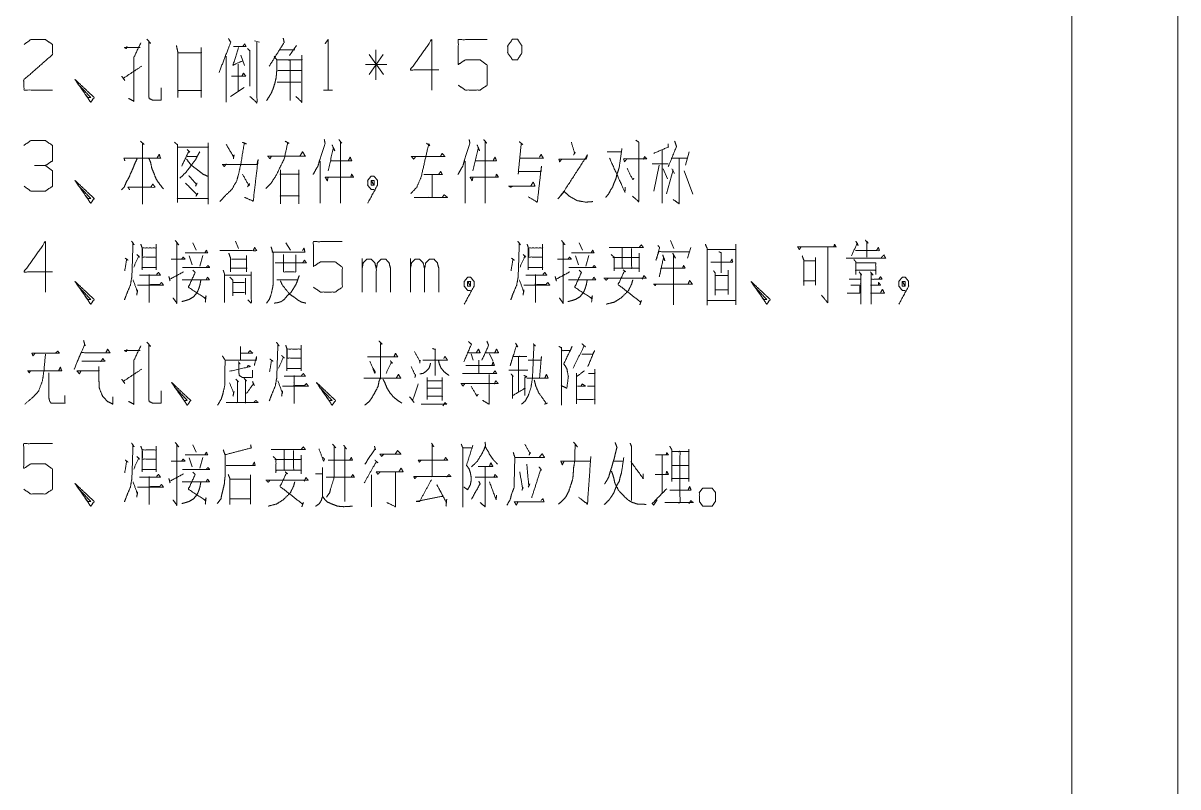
# Model space of a CAD drawing. Header units: millimetres. Extents: x 0 to 420, y 0 to 297.
# Drawn here: x 365.6 to 420, y 226.4 to 262.4 of the extents above; entities that cross this region are included whole.
import ezdxf

# ---------------------------------------------------------------- set-up
doc = ezdxf.new("R2010")
doc.units = ezdxf.units.MM
doc.layers.add('101', color=7, linetype='Continuous', true_color=0xffffff)

msp = doc.modelspace()

# ---------------------------------------------------------------- linework, layer by layer
at = {"layer": '101', "color": 133, "linetype": 'Continuous', "lineweight": 18}
for p, q in [((420, 0), (420, 297)), ((415, 5), (415, 292))]:
    msp.add_line(p, q, dxfattribs=at)
at = {"layer": '101', "color": 72, "linetype": 'Continuous', "lineweight": 18}
for p, q in [((376.459, 261.598), (376.706, 261.523)), ((378.452, 261.373), (378.117, 260.898)), ((375.133, 260.873), (375.133, 258.698)), ((375.822, 260.923), (375.999, 260.423)), ((377.675, 261.173), (378.364, 261.173)), ((381.874, 260.948), (382.546, 259.998)), ((382.528, 260.948), (381.874, 259.998)), ((382.192, 259.748), (382.192, 261.173)), ((375.699, 260.498), (375.699, 259.223)), ((382.705, 260.473), (381.697, 260.473)), ((377.569, 260.198), (378.665, 260.198)), ((375.328, 258.973), (375.982, 259.398)), ((377.533, 259.648), (378.647, 259.648)), ((379.721, 259.273), (380.146, 259.273)), ((371.093, 256.86), (371.27, 256.71)), ((371.181, 256.76), (371.181, 253.885)), ((395.692, 256.46), (395.692, 253.935)), ((379.562, 255.91), (379.562, 253.935)), ((386.392, 255.91), (386.392, 253.935)), ((393.097, 256.36), (393.769, 256.36)), ((396.116, 256.06), (396.894, 256.06)), ((396.965, 256.36), (396.788, 255.735)), ((395.215, 255.785), (395.975, 255.785)), ((395.551, 255.735), (395.286, 254.51)), ((395.727, 255.56), (395.94, 255.085)), ((396.205, 255.51), (395.887, 254.385)), ((396.134, 255.56), (396.275, 255.335)), ((396.717, 255.46), (397.124, 254.36)), ((373.564, 252.073), (373.723, 251.723)), ((375.575, 252.148), (375.716, 251.798)), ((377.94, 252.073), (378.17, 251.723)), ((391.775, 252.073), (391.935, 251.723)), ((396.081, 252.173), (396.24, 251.798)), ((397.035, 251.848), (396.876, 251.348)), ((397.809, 251.748), (399.17, 251.748)), ((399.153, 251.998), (399.153, 249.148)), ((373.387, 251.448), (373.528, 251.023)), ((374.023, 251.473), (373.882, 250.973)), ((375.381, 251.298), (376.088, 251.298)), ((376.088, 251.473), (376.088, 250.698)), ((381.538, 249.748), (381.538, 251.323)), ((383.815, 249.748), (383.815, 251.323)), ((391.599, 251.448), (391.74, 251.023)), ((392.235, 251.473), (392.094, 250.973)), ((375.08, 250.548), (376.317, 250.548)), ((375.328, 250.873), (376.123, 250.873)), ((398.216, 250.523), (398.764, 250.523)), ((398.799, 250.773), (398.799, 249.623)), ((375.451, 250.198), (375.999, 250.198)), ((376.035, 250.398), (376.035, 249.623)), ((377.516, 250.323), (378.523, 250.323)), ((375.451, 249.723), (375.999, 249.723)), ((398.216, 249.848), (398.764, 249.848)), ((397.845, 249.348), (399.17, 249.348)), ((386.675, 246.835), (386.781, 246.535)), ((387.541, 246.835), (387.7, 246.51)), ((387.046, 246.535), (387.046, 245.91)), ((392.164, 245.31), (392.5, 245.31)), ((373.564, 242.548), (373.723, 242.198)), ((386.303, 242.398), (386.728, 242.398)), ((373.387, 241.923), (373.528, 241.498)), ((374.023, 241.948), (373.882, 241.448)), ((393.416, 241.773), (393.84, 241.773)), ((395.692, 242.048), (395.692, 240.223)), ((396.134, 241.573), (396.912, 241.573)), ((375.328, 240.923), (376.282, 240.923)), ((376.282, 241.123), (376.282, 239.748)), ((381.98, 241.123), (381.98, 239.623)), ((375.328, 239.998), (376.3, 239.998))]:
    msp.add_line(p, q, dxfattribs=at)
for points, knots in [([(365.603, 261.423), (365.921, 261.648), (366.61, 261.648), (366.946, 261.423), (366.946, 260.948), (365.585, 259.748), (365.603, 259.273), (366.946, 259.273)], [0, 0, 0.069694, 0.192979, 0.265274, 0.350229, 0.674738, 0.759752, 1, 1]), ([(371.11, 261.498), (370.775, 260.798), (370.775, 258.748), (370.527, 258.873)], [0, 0, 0.250151, 0.910671, 1, 1]), ([(371.393, 261.673), (371.57, 261.473), (371.482, 261.523), (371.482, 258.998), (371.499, 258.873), (371.658, 258.798), (372.065, 258.798), (372.065, 259.373)], [0, 0, 0.0639, 0.088211, 0.692702, 0.722924, 0.765028, 0.862346, 1, 1]), ([(372.786, 261.373), (372.857, 261.048), (372.857, 258.923), (372.857, 259.248), (373.953, 259.248), (373.953, 258.923), (373.953, 261.273), (373.953, 261.023), (372.874, 261.023)], [0, 0, 0.0422, 0.311813, 0.353049, 0.49209, 0.533325, 0.831486, 0.863204, 1, 1]), ([(374.797, 260.098), (375.345, 261.523), (375.257, 261.673), (375.239, 261.698)], [0, 0, 0.881768, 0.982305, 1, 1]), ([(375.469, 261.323), (376.07, 261.323), (375.999, 261.448), (375.911, 261.323)], [0, 0, 0.66949, 0.829474, 1, 1]), ([(376.582, 261.523), (376.582, 258.673), (376.247, 258.973)], [0, 0, 0.863559, 1, 1]), ([(377.816, 261.723), (377.869, 261.523), (377.162, 260.398)], [0, 0, 0.134731, 1, 1]), ([(379.792, 261.448), (379.934, 261.648), (379.934, 259.273)], [0, 0, 0.093497, 1, 1]), ([(385.158, 260.223), (383.815, 260.223), (384.822, 261.648), (384.822, 259.273)], [0, 0, 0.245868, 0.565295, 1, 1]), ([(386.074, 259.498), (386.409, 259.273), (387.099, 259.273), (387.435, 259.498), (387.435, 260.448), (387.099, 260.698), (386.409, 260.698), (386.074, 260.473), (386.074, 261.648), (387.435, 261.648)], [0, 0, 0.062231, 0.168346, 0.230572, 0.376815, 0.441263, 0.547378, 0.609609, 0.790489, 1, 1]), ([(388.633, 260.698), (388.863, 260.698), (389.075, 261.023), (389.075, 261.348), (388.863, 261.673), (388.633, 261.673), (388.403, 261.348), (388.403, 261.023), (388.633, 260.698)], [0, 0, 0.085681, 0.230394, 0.351585, 0.496291, 0.581973, 0.730387, 0.851579, 1, 1]), ([(370.456, 261.323), (370.421, 261.223), (370.333, 261.273), (371.075, 261.273)], [0, 0, 0.111652, 0.218549, 1, 1]), ([(375.716, 261.273), (375.451, 260.448), (375.911, 260.648)], [0, 0, 0.633567, 1, 1]), ([(376.141, 261.223), (376.247, 261.123), (376.247, 259.448)], [0, 0, 0.080046, 1, 1]), ([(377.392, 260.873), (377.516, 260.698), (377.516, 260.198), (377.498, 259.973), (377.48, 259.823), (377.427, 259.598), (377.357, 259.373), (377.268, 259.148), (377.18, 258.998), (377.038, 258.773)], [0, 0, 0.095695, 0.318944, 0.419716, 0.487156, 0.590371, 0.695675, 0.80361, 0.88135, 1, 1]), ([(377.533, 260.698), (378.7, 260.698), (378.7, 260.898), (378.7, 258.698), (378.417, 258.973)], [0, 0, 0.294508, 0.345002, 0.900412, 1, 1]), ([(370.209, 259.923), (370.35, 259.723), (370.28, 259.823), (371.146, 260.398)], [0, 0, 0.174095, 0.26115, 1, 1]), ([(378.064, 260.673), (378.152, 260.698), (378.152, 258.773)], [0, 0, 0.045542, 1, 1]), ([(368.145, 259.548), (368.746, 258.923), (368.604, 258.923), (368.003, 259.773), (368.746, 258.698), (368.905, 258.923), (368.003, 259.773)], [0, 0, 0.178028, 0.207066, 0.420802, 0.689039, 0.745613, 1, 1]), ([(375.381, 259.923), (376.052, 259.923), (375.946, 260.073), (375.875, 259.923)], [0, 0, 0.657714, 0.837599, 1, 1]), ([(366.61, 255.71), (366.946, 255.935), (366.946, 256.66), (366.61, 256.885), (365.921, 256.885), (365.585, 256.66)], [0, 0, 0.153873, 0.429854, 0.583727, 0.846127, 1, 1]), ([(372.698, 256.81), (372.839, 256.685), (372.839, 253.985), (372.839, 254.16), (374.288, 254.16), (374.288, 253.91), (374.288, 256.76), (374.288, 256.585), (372.839, 256.585)], [0, 0, 0.020434, 0.312723, 0.331668, 0.488566, 0.515629, 0.824157, 0.843101, 1, 1]), ([(373.299, 256.46), (373.422, 256.335), (373.369, 256.385), (373.033, 255.685)], [0, 0, 0.171544, 0.242624, 1, 1]), ([(375.893, 256.81), (376.088, 256.735), (375.982, 256.76), (375.822, 255.785), (375.716, 255.31), (375.628, 254.985), (375.398, 254.585), (375.08, 254.285), (374.833, 254.01)], [0, 0, 0.061342, 0.093412, 0.384206, 0.527463, 0.626604, 0.762388, 0.89111, 1, 1]), ([(375.133, 256.71), (375.487, 256.11), (375.504, 256.21), (375.469, 256.035)], [0, 0, 0.713173, 0.817169, 1, 1]), ([(377.905, 256.86), (378.099, 256.76), (378.028, 256.76), (377.869, 256.035), (377.48, 255.235), (377.251, 254.885), (377.003, 254.635)], [0, 0, 0.08122, 0.107486, 0.383263, 0.713748, 0.869306, 1, 1]), ([(379.757, 256.935), (379.792, 256.76), (379.545, 255.985), (379.456, 255.685), (379.35, 255.51), (379.227, 255.285)], [0, 0, 0.10108, 0.561689, 0.738768, 0.854618, 1, 1]), ([(380.128, 256.685), (380.252, 256.41), (380.181, 256.51), (379.934, 255.46)], [0, 0, 0.200648, 0.282133, 1, 1]), ([(380.446, 256.935), (380.588, 256.76), (380.517, 256.835), (380.517, 253.935)], [0, 0, 0.069701, 0.101636, 1, 1]), ([(384.575, 256.76), (384.734, 256.635), (384.681, 256.735), (384.327, 255.185), (384.115, 254.685), (383.833, 254.385)], [0, 0, 0.070722, 0.11028, 0.666019, 0.855882, 1, 1]), ([(386.586, 256.935), (386.622, 256.76), (386.374, 255.985), (386.286, 255.685), (386.18, 255.51), (386.056, 255.285)], [0, 0, 0.10108, 0.561696, 0.738768, 0.854618, 1, 1]), ([(386.957, 256.685), (387.081, 256.41), (387.01, 256.51), (386.763, 255.46)], [0, 0, 0.200655, 0.28214, 1, 1]), ([(387.276, 256.935), (387.417, 256.76), (387.346, 256.835), (387.346, 253.935)], [0, 0, 0.069694, 0.101621, 1, 1]), ([(388.951, 256.835), (389.11, 256.71), (389.039, 256.735), (388.898, 255.31), (388.916, 255.435), (389.976, 255.435), (389.994, 255.685), (389.799, 253.985), (389.375, 254.235)], [0, 0, 0.037815, 0.051829, 0.319485, 0.34308, 0.541305, 0.588147, 0.907967, 1, 1]), ([(391.404, 256.81), (391.563, 256.285), (391.581, 256.335), (391.51, 256.21)], [0, 0, 0.736131, 0.807305, 1, 1]), ([(393.787, 256.51), (393.663, 255.635), (393.628, 255.51), (393.557, 255.31), (393.504, 255.085), (393.416, 254.885), (393.345, 254.685), (393.257, 254.56), (393.168, 254.385), (393.027, 254.21)], [0, 0, 0.358963, 0.411736, 0.497899, 0.591801, 0.680619, 0.766782, 0.828975, 0.908613, 1, 1]), ([(394.441, 256.91), (394.582, 256.81), (394.582, 254.01), (394.282, 254.26)], [0, 0, 0.051476, 0.883808, 1, 1]), ([(395.975, 256.735), (395.975, 256.585), (395.286, 256.285)], [0, 0, 0.166324, 1, 1]), ([(396.275, 256.86), (396.364, 256.61), (395.975, 255.66)], [0, 0, 0.205295, 1, 1]), ([(370.934, 256.035), (370.828, 255.81), (370.739, 255.585), (370.651, 255.385), (370.527, 255.11), (370.421, 254.935), (370.333, 254.71), (370.191, 254.56)], [0, 0, 0.149555, 0.294902, 0.426369, 0.607682, 0.730711, 0.876058, 1, 1]), ([(370.35, 255.935), (370.315, 256.06), (372.03, 256.06), (371.976, 256.235), (371.87, 256.06)], [0, 0, 0.058205, 0.82639, 0.908321, 1, 1]), ([(371.482, 256.06), (371.57, 255.86), (371.623, 255.585), (371.729, 255.335), (371.835, 255.06), (371.994, 254.835), (372.171, 254.61)], [0, 0, 0.134413, 0.306578, 0.473533, 0.65472, 0.824116, 1, 1]), ([(373.299, 256.135), (373.758, 256.135), (373.882, 256.36), (373.687, 255.985), (373.44, 255.66), (373.228, 255.385), (372.945, 255.11)], [0, 0, 0.200765, 0.312945, 0.497485, 0.675946, 0.827664, 1, 1]), ([(373.263, 256.01), (373.475, 255.735), (373.776, 255.51), (374.023, 255.31), (374.253, 255.21)], [0, 0, 0.268913, 0.55958, 0.805956, 1, 1]), ([(375.133, 255.785), (375.045, 255.66), (374.956, 255.76), (376.582, 255.76), (376.636, 255.985), (376.406, 254.035), (375.999, 254.21)], [0, 0, 0.033646, 0.06298, 0.420372, 0.471179, 0.902721, 1, 1]), ([(377.268, 256.16), (377.197, 256.035), (377.091, 256.16), (378.859, 256.16), (378.735, 256.36), (378.611, 256.16)], [0, 0, 0.056416, 0.120813, 0.815205, 0.907602, 1, 1]), ([(380.057, 255.935), (381.047, 255.935), (380.976, 256.11), (380.888, 255.935)], [0, 0, 0.720078, 0.857391, 1, 1]), ([(384.062, 256.135), (383.974, 256.01), (383.868, 256.135), (385.441, 256.135), (385.317, 256.285), (385.229, 256.135)], [0, 0, 0.067787, 0.140366, 0.836836, 0.922922, 1, 1]), ([(386.887, 255.935), (387.876, 255.935), (387.806, 256.11), (387.717, 255.935)], [0, 0, 0.720078, 0.857385, 1, 1]), ([(389.004, 256.06), (390.082, 256.06), (389.976, 256.235), (389.905, 256.11)], [0, 0, 0.755864, 0.899313, 1, 1]), ([(390.945, 256.01), (390.856, 255.885), (390.821, 256.01), (392.094, 256.01), (392.164, 256.21), (391.051, 254.485), (390.768, 254.135), (391.068, 254.485), (391.316, 254.26), (391.669, 254.06), (392.076, 253.985), (392.412, 254.01)], [0, 0, 0.024597, 0.045473, 0.249978, 0.284067, 0.614009, 0.686315, 0.760441, 0.814188, 0.879453, 0.945886, 1, 1]), ([(393.204, 256.06), (393.928, 254.46), (393.946, 254.685)], [0, 0, 0.886128, 1, 1]), ([(393.999, 256.01), (393.911, 255.885), (393.875, 256.035), (394.953, 256.035), (394.865, 256.135), (394.794, 256.01)], [0, 0, 0.092085, 0.184788, 0.833329, 0.913611, 1, 1]), ([(396.487, 256.06), (396.487, 253.91), (396.205, 254.11)], [0, 0, 0.861246, 1, 1]), ([(365.603, 254.735), (365.921, 254.51), (366.61, 254.51), (366.946, 254.735), (366.946, 255.46), (366.61, 255.71), (366.098, 255.71)], [0, 0, 0.124125, 0.343694, 0.47245, 0.703383, 0.836739, 1, 1]), ([(377.692, 255.51), (377.692, 253.91), (377.692, 254.285), (378.558, 254.285), (378.558, 253.91), (378.558, 255.51), (378.558, 255.31), (377.657, 255.31)], [0, 0, 0.270383, 0.333753, 0.480115, 0.543484, 0.813868, 0.847664, 1, 1]), ([(384.451, 255.285), (385.317, 255.285), (385.246, 255.435), (385.14, 255.285), (384.84, 255.285), (384.84, 254.21), (383.992, 254.21), (385.565, 254.21), (385.406, 254.335), (385.317, 254.21)], [0, 0, 0.161339, 0.192232, 0.226454, 0.282428, 0.482691, 0.640741, 0.933792, 0.971481, 1, 1]), ([(394.034, 255.585), (394.299, 255.035), (394.352, 255.11)], [0, 0, 0.869261, 1, 1]), ([(368.145, 254.785), (368.746, 254.16), (368.604, 254.16), (368.003, 255.01), (368.746, 253.935), (368.905, 254.16), (368.003, 255.01)], [0, 0, 0.178028, 0.207066, 0.420802, 0.689039, 0.745613, 1, 1]), ([(370.58, 254.56), (370.509, 254.685), (371.782, 254.685), (371.676, 254.835), (371.588, 254.71)], [0, 0, 0.081938, 0.807889, 0.912671, 1, 1]), ([(373.21, 254.885), (373.758, 254.335), (373.793, 254.41), (373.705, 254.26)], [0, 0, 0.751272, 0.831517, 1, 1]), ([(373.369, 255.235), (373.723, 254.835), (373.758, 254.885), (373.687, 254.735)], [0, 0, 0.70158, 0.782057, 1, 1]), ([(375.893, 255.31), (376.211, 254.76), (376.229, 254.86), (376.141, 254.71)], [0, 0, 0.697444, 0.808911, 1, 1]), ([(379.934, 255.16), (379.898, 254.985), (379.81, 255.16), (381.135, 255.16), (381.047, 255.31), (381.012, 255.185)], [0, 0, 0.089084, 0.186897, 0.848323, 0.935187, 1, 1]), ([(382.104, 254.585), (381.963, 254.585), (381.803, 254.785), (381.803, 255.01), (381.963, 255.21), (382.104, 255.21), (382.263, 255.01), (382.263, 254.785), (381.803, 253.935)], [0, 0, 0.057341, 0.16098, 0.252232, 0.355877, 0.413219, 0.516864, 0.608116, 1, 1]), ([(381.963, 254.785), (382.104, 254.785), (381.963, 255.01), (381.963, 254.785)], [0, 0, 0.223671, 0.644056, 1, 1]), ([(382.104, 254.785), (382.104, 255.01), (381.963, 255.01)], [0, 0, 0.614104, 1, 1]), ([(386.763, 255.16), (386.728, 254.985), (386.639, 255.16), (387.965, 255.16), (387.876, 255.31), (387.841, 255.185)], [0, 0, 0.08908, 0.186892, 0.848313, 0.935187, 1, 1]), ([(388.633, 254.735), (388.545, 254.685), (388.456, 254.735), (389.693, 254.735), (389.605, 254.935), (389.499, 254.76)], [0, 0, 0.054485, 0.108971, 0.77287, 0.890204, 1, 1]), ([(366.946, 250.698), (365.603, 250.698), (366.61, 252.123), (366.61, 249.748)], [0, 0, 0.245868, 0.565295, 1, 1]), ([(370.669, 252.148), (370.792, 251.973), (370.739, 252.048), (370.686, 250.473), (370.616, 250.073), (370.456, 249.698), (370.333, 249.373)], [0, 0, 0.070422, 0.100609, 0.618423, 0.751891, 0.885739, 1, 1]), ([(372.733, 252.173), (372.892, 251.973), (372.804, 252.048), (372.804, 249.223), (372.627, 249.473)], [0, 0, 0.072962, 0.10605, 0.912587, 1, 1]), ([(379.244, 249.973), (379.58, 249.748), (380.269, 249.748), (380.605, 249.973), (380.605, 250.923), (380.269, 251.173), (379.58, 251.173), (379.244, 250.948), (379.244, 252.123), (380.605, 252.123)], [0, 0, 0.062231, 0.168346, 0.230572, 0.376815, 0.441263, 0.547378, 0.609609, 0.790489, 1, 1]), ([(388.88, 252.148), (389.004, 251.973), (388.951, 252.048), (388.898, 250.473), (388.827, 250.073), (388.668, 249.698), (388.545, 249.373)], [0, 0, 0.070422, 0.10061, 0.618424, 0.751895, 0.885738, 1, 1]), ([(390.945, 252.173), (391.104, 251.973), (391.015, 252.048), (391.015, 249.223), (390.839, 249.473)], [0, 0, 0.072962, 0.106059, 0.912594, 1, 1]), ([(404.816, 252.148), (404.922, 251.948), (404.886, 252.048), (404.604, 251.448)], [0, 0, 0.227345, 0.333877, 1, 1]), ([(405.258, 252.198), (405.399, 252.048), (405.328, 252.148), (405.328, 251.398)], [0, 0, 0.191107, 0.304639, 1, 1]), ([(371.11, 251.998), (371.163, 251.848), (371.163, 250.798), (371.163, 250.898), (371.835, 250.898), (371.835, 250.798), (371.835, 251.998), (371.835, 251.823), (371.181, 251.823), (371.181, 251.398), (371.817, 251.398)], [0, 0, 0.030766, 0.233821, 0.25316, 0.38305, 0.40239, 0.634453, 0.668294, 0.794763, 0.876953, 1, 1]), ([(373.192, 251.598), (374.253, 251.598), (374.2, 251.723), (374.129, 251.598)], [0, 0, 0.79149, 0.892828, 1, 1]), ([(374.833, 251.698), (376.565, 251.698), (376.476, 251.848), (376.406, 251.698)], [0, 0, 0.835944, 0.91997, 1, 1]), ([(375.257, 251.573), (375.328, 251.373), (375.328, 250.698)], [0, 0, 0.239101, 1, 1]), ([(377.339, 251.623), (377.339, 250.073), (377.321, 249.948), (377.233, 249.573), (377.162, 249.398), (377.038, 249.223)], [0, 0, 0.628912, 0.680132, 0.836459, 0.913039, 1, 1]), ([(377.251, 251.873), (377.321, 251.623), (378.841, 251.623), (378.806, 251.823), (378.735, 251.698)], [0, 0, 0.122175, 0.836955, 0.932464, 1, 1]), ([(389.322, 251.998), (389.375, 251.848), (389.375, 250.798), (389.375, 250.898), (390.047, 250.898), (390.047, 250.798), (390.047, 251.998), (390.047, 251.823), (389.393, 251.823), (389.393, 251.398), (390.029, 251.398)], [0, 0, 0.030766, 0.233821, 0.25316, 0.38305, 0.40239, 0.634453, 0.668294, 0.794763, 0.876953, 1, 1]), ([(391.404, 251.598), (392.465, 251.598), (392.412, 251.723), (392.341, 251.598)], [0, 0, 0.79149, 0.892828, 1, 1]), ([(393.186, 251.848), (394.794, 251.848), (394.706, 251.973), (394.6, 251.848)], [0, 0, 0.835359, 0.914868, 1, 1]), ([(393.274, 251.523), (393.416, 251.398), (393.416, 250.748), (393.416, 250.873), (394.6, 250.873), (394.6, 250.698), (394.6, 251.573), (394.6, 251.373), (393.363, 251.373), (393.804, 251.373), (393.804, 251.823), (393.804, 250.873), (394.246, 250.873), (394.246, 251.798)], [0, 0, 0.024063, 0.10693, 0.122867, 0.273839, 0.296151, 0.407702, 0.433198, 0.590931, 0.647266, 0.704635, 0.825747, 0.882077, 1, 1]), ([(395.48, 251.948), (395.568, 251.848), (395.392, 251.248), (395.533, 251.648), (396.947, 251.648)], [0, 0, 0.051388, 0.292221, 0.45558, 1, 1]), ([(396.187, 251.573), (396.311, 251.348), (396.222, 251.448), (396.222, 249.148)], [0, 0, 0.095449, 0.14505, 1, 1]), ([(397.721, 251.998), (397.809, 251.798), (397.809, 249.123)], [0, 0, 0.075568, 1, 1]), ([(398.357, 251.648), (398.463, 251.598), (398.463, 250.648)], [0, 0, 0.109852, 1, 1]), ([(402.221, 251.848), (402.15, 251.748), (402.08, 251.873), (403.883, 251.873), (403.812, 251.998), (403.776, 251.873)], [0, 0, 0.052282, 0.113594, 0.883242, 0.944546, 1, 1]), ([(403.193, 249.598), (403.494, 249.248), (403.494, 251.848)], [0, 0, 0.150685, 1, 1]), ([(404.798, 251.698), (405.929, 251.698), (405.876, 251.848), (405.805, 251.723)], [0, 0, 0.788897, 0.899851, 1, 1]), ([(370.368, 251.348), (370.509, 251.248), (370.439, 251.298), (370.35, 250.748)], [0, 0, 0.212016, 0.318024, 1, 1]), ([(370.916, 251.523), (371.04, 251.398), (371.004, 251.448), (370.775, 250.923)], [0, 0, 0.217081, 0.292659, 1, 1]), ([(372.538, 251.298), (373.192, 251.298), (373.104, 251.398), (373.033, 251.298)], [0, 0, 0.718748, 0.865402, 1, 1]), ([(373.069, 250.898), (374.359, 250.898), (374.271, 250.998), (374.182, 250.898)], [0, 0, 0.828595, 0.914307, 1, 1]), ([(377.445, 251.123), (378.912, 251.123), (378.824, 251.248), (378.735, 251.123)], [0, 0, 0.827343, 0.913665, 1, 1]), ([(377.834, 251.523), (377.834, 250.698), (378.417, 250.698), (378.417, 251.498)], [0, 0, 0.373592, 0.637724, 1, 1]), ([(381.538, 250.848), (381.591, 251.123), (381.768, 251.298), (381.963, 251.298), (382.139, 251.123), (382.21, 250.848), (382.21, 249.748)], [0, 0, 0.118877, 0.224461, 0.306989, 0.41256, 0.533084, 1, 1]), ([(382.21, 250.848), (382.263, 251.123), (382.44, 251.298), (382.652, 251.298), (382.811, 251.123), (382.882, 250.848), (382.882, 249.748)], [0, 0, 0.118606, 0.223933, 0.313763, 0.413917, 0.534162, 1, 1]), ([(383.815, 250.848), (383.868, 251.123), (384.045, 251.298), (384.239, 251.298), (384.416, 251.123), (384.486, 250.848), (384.486, 249.748)], [0, 0, 0.11888, 0.224451, 0.306978, 0.412562, 0.533085, 1, 1]), ([(384.486, 250.848), (384.539, 251.123), (384.716, 251.298), (384.928, 251.298), (385.087, 251.123), (385.158, 250.848), (385.158, 249.748)], [0, 0, 0.118603, 0.223944, 0.313758, 0.413912, 0.534159, 1, 1]), ([(388.58, 251.348), (388.721, 251.248), (388.651, 251.298), (388.562, 250.748)], [0, 0, 0.212014, 0.318021, 1, 1]), ([(389.128, 251.523), (389.251, 251.398), (389.216, 251.448), (388.986, 250.923)], [0, 0, 0.217053, 0.292634, 1, 1]), ([(390.75, 251.298), (391.404, 251.298), (391.316, 251.398), (391.245, 251.298)], [0, 0, 0.718729, 0.86538, 1, 1]), ([(391.281, 250.898), (392.571, 250.898), (392.482, 250.998), (392.394, 250.898)], [0, 0, 0.8286, 0.914309, 1, 1]), ([(395.71, 251.498), (395.816, 251.223), (395.745, 251.348), (395.551, 250.473), (395.639, 250.873), (396.77, 250.873), (396.7, 250.998), (396.647, 250.873)], [0, 0, 0.093422, 0.138939, 0.423052, 0.552903, 0.911449, 0.956966, 1, 1]), ([(397.986, 251.148), (399.011, 251.148), (398.976, 251.298), (398.905, 251.148)], [0, 0, 0.76216, 0.876724, 1, 1]), ([(402.292, 251.448), (402.362, 251.248), (402.362, 250.048), (402.362, 250.273), (402.91, 250.273), (402.91, 250.073), (402.91, 251.373), (402.91, 251.223), (402.362, 251.223)], [0, 0, 0.048399, 0.32218, 0.373515, 0.498528, 0.54416, 0.840762, 0.874987, 1, 1]), ([(404.356, 251.348), (406.212, 251.348), (406.141, 251.498), (406.018, 251.373)], [0, 0, 0.844507, 0.919967, 1, 1]), ([(404.727, 251.273), (404.816, 251.173), (404.816, 250.573), (404.816, 250.773), (405.752, 250.773), (405.752, 250.573), (405.752, 251.123), (404.798, 251.123)], [0, 0, 0.037329, 0.205176, 0.261128, 0.523189, 0.57914, 0.733, 1, 1]), ([(370.951, 250.073), (372.171, 250.073), (372.083, 250.198), (371.994, 250.098), (371.499, 250.098), (371.499, 250.573), (371.499, 249.248)], [0, 0, 0.320856, 0.361126, 0.396236, 0.526438, 0.651403, 1, 1]), ([(371.04, 250.548), (372.03, 250.548), (371.941, 250.673), (371.853, 250.573)], [0, 0, 0.775488, 0.895431, 1, 1]), ([(372.432, 250.473), (372.485, 250.273), (372.468, 250.348), (373.122, 250.698)], [0, 0, 0.201719, 0.27684, 1, 1]), ([(373.051, 250.323), (374.341, 250.323), (374.253, 250.448), (374.2, 250.348)], [0, 0, 0.828928, 0.927277, 1, 1]), ([(373.564, 250.773), (373.67, 250.673), (373.352, 249.973), (374.147, 249.448), (374.182, 249.573), (374.147, 249.273)], [0, 0, 0.063382, 0.397742, 0.812164, 0.868648, 1, 1]), ([(374.992, 250.773), (375.045, 250.623), (375.045, 249.248)], [0, 0, 0.103713, 1, 1]), ([(375.31, 250.448), (375.451, 250.298), (375.451, 249.573)], [0, 0, 0.221405, 1, 1]), ([(376.317, 250.698), (376.317, 249.223), (376.158, 249.373)], [0, 0, 0.870898, 1, 1]), ([(378.576, 250.523), (378.488, 250.273), (378.417, 250.098), (378.311, 249.923), (378.187, 249.723), (378.028, 249.598), (377.869, 249.398), (377.728, 249.298), (377.569, 249.248), (377.392, 249.223)], [0, 0, 0.141795, 0.242724, 0.352145, 0.477915, 0.586104, 0.722767, 0.815376, 0.90455, 1, 1]), ([(386.657, 249.823), (386.515, 249.823), (386.356, 250.023), (386.356, 250.248), (386.515, 250.448), (386.657, 250.448), (386.816, 250.248), (386.816, 250.023), (386.356, 249.173)], [0, 0, 0.057341, 0.16098, 0.252232, 0.355877, 0.413219, 0.516864, 0.608116, 1, 1]), ([(389.163, 250.073), (390.383, 250.073), (390.294, 250.198), (390.206, 250.098), (389.711, 250.098), (389.711, 250.573), (389.711, 249.248)], [0, 0, 0.320853, 0.361129, 0.396231, 0.526443, 0.651407, 1, 1]), ([(389.251, 250.548), (390.241, 250.548), (390.153, 250.673), (390.065, 250.573)], [0, 0, 0.775495, 0.895434, 1, 1]), ([(390.644, 250.473), (390.697, 250.273), (390.68, 250.348), (391.334, 250.698)], [0, 0, 0.201719, 0.27684, 1, 1]), ([(391.263, 250.323), (392.553, 250.323), (392.465, 250.448), (392.412, 250.348)], [0, 0, 0.828936, 0.927274, 1, 1]), ([(391.775, 250.773), (391.881, 250.673), (391.563, 249.973), (392.359, 249.448), (392.394, 249.573), (392.359, 249.273)], [0, 0, 0.063382, 0.397745, 0.812155, 0.868645, 1, 1]), ([(393.133, 250.398), (393.044, 250.298), (392.956, 250.398), (394.936, 250.398), (394.83, 250.523), (394.741, 250.348)], [0, 0, 0.051206, 0.102402, 0.861894, 0.924782, 1, 1]), ([(393.84, 250.798), (393.964, 250.698), (393.911, 250.748), (393.61, 250.098), (394.671, 249.273), (394.706, 249.348), (394.635, 249.148)], [0, 0, 0.061505, 0.089686, 0.366517, 0.885946, 0.917997, 1, 1]), ([(398.11, 250.748), (398.181, 250.648), (398.181, 249.598)], [0, 0, 0.10444, 1, 1]), ([(404.975, 250.698), (405.081, 250.548), (405.045, 250.623), (405.045, 249.173)], [0, 0, 0.107006, 0.155302, 1, 1]), ([(405.505, 250.698), (405.629, 250.548), (405.54, 250.623), (405.54, 249.173), (405.54, 250.348), (406.053, 250.348), (405.982, 250.473), (405.894, 250.348)], [0, 0, 0.051924, 0.082879, 0.4701, 0.783883, 0.920769, 0.959118, 1, 1]), ([(407.145, 249.823), (407.004, 249.823), (406.845, 250.023), (406.845, 250.248), (407.004, 250.448), (407.145, 250.448), (407.304, 250.248), (407.304, 250.023), (406.845, 249.173)], [0, 0, 0.057357, 0.160993, 0.252243, 0.355886, 0.413243, 0.516875, 0.608125, 1, 1]), ([(368.145, 250.023), (368.746, 249.398), (368.604, 249.398), (368.003, 250.248), (368.746, 249.173), (368.905, 249.398), (368.003, 250.248)], [0, 0, 0.178028, 0.207066, 0.420802, 0.689039, 0.745613, 1, 1]), ([(370.739, 250.323), (370.951, 249.748), (370.951, 249.848), (370.916, 249.598)], [0, 0, 0.634876, 0.738467, 1, 1]), ([(373.935, 250.298), (373.899, 250.098), (373.846, 249.923), (373.776, 249.748), (373.599, 249.523), (373.387, 249.398), (373.228, 249.348), (373.033, 249.298)], [0, 0, 0.137734, 0.261749, 0.389763, 0.583803, 0.750783, 0.863849, 1, 1]), ([(377.692, 250.273), (377.763, 250.098), (378.117, 249.648), (378.346, 249.498), (378.505, 249.373), (378.682, 249.273), (378.894, 249.223)], [0, 0, 0.113786, 0.458783, 0.624216, 0.746187, 0.868611, 1, 1]), ([(386.515, 250.023), (386.657, 250.023), (386.515, 250.248), (386.515, 250.023)], [0, 0, 0.223671, 0.644056, 1, 1]), ([(386.657, 250.023), (386.657, 250.248), (386.515, 250.248)], [0, 0, 0.614104, 1, 1]), ([(388.951, 250.323), (389.163, 249.748), (389.163, 249.848), (389.128, 249.598)], [0, 0, 0.634876, 0.738467, 1, 1]), ([(392.147, 250.298), (392.111, 250.098), (392.058, 249.923), (391.988, 249.748), (391.811, 249.523), (391.599, 249.398), (391.44, 249.348), (391.245, 249.298)], [0, 0, 0.13773, 0.261742, 0.389752, 0.583788, 0.750763, 0.863852, 1, 1]), ([(394.299, 250.323), (394.246, 250.123), (394.087, 249.798), (393.751, 249.473), (393.433, 249.273), (393.044, 249.173)], [0, 0, 0.114107, 0.313648, 0.571357, 0.778589, 1, 1]), ([(395.409, 250.123), (395.356, 250.048), (395.286, 250.123), (397.106, 250.123), (396.982, 250.298), (396.912, 250.123)], [0, 0, 0.03798, 0.080593, 0.833344, 0.921962, 1, 1]), ([(400.015, 250.023), (400.616, 249.398), (400.475, 249.398), (399.874, 250.248), (400.616, 249.173), (400.775, 249.398), (399.874, 250.248)], [0, 0, 0.178022, 0.207052, 0.420792, 0.689029, 0.745607, 1, 1]), ([(404.498, 250.348), (405.063, 250.348), (405.01, 250.348), (405.045, 250.348), (405.045, 250.073), (404.586, 250.073), (405.01, 250.073), (405.01, 249.698), (404.409, 249.698)], [0, 0, 0.202817, 0.221837, 0.234512, 0.333126, 0.497917, 0.650033, 0.784508, 1, 1]), ([(405.505, 250.073), (405.982, 250.073), (405.894, 250.198), (405.876, 250.073)], [0, 0, 0.630801, 0.833147, 1, 1]), ([(407.004, 250.023), (407.145, 250.023), (407.004, 250.248), (407.004, 250.023)], [0, 0, 0.223714, 0.644092, 1, 1]), ([(407.145, 250.023), (407.145, 250.248), (407.004, 250.248)], [0, 0, 0.614035, 1, 1]), ([(405.505, 249.698), (406.159, 249.698), (406.071, 249.873), (405.982, 249.723)], [0, 0, 0.638563, 0.829994, 1, 1]), ([(368.41, 247.46), (368.48, 247.21), (368.463, 247.285), (367.968, 246.11), (368.286, 246.885), (369.647, 246.885), (369.541, 247.06), (369.453, 246.86)], [0, 0, 0.061365, 0.079567, 0.380702, 0.578571, 0.900024, 0.948353, 1, 1]), ([(371.11, 247.21), (370.775, 246.51), (370.775, 244.46), (370.527, 244.585)], [0, 0, 0.250151, 0.910671, 1, 1]), ([(371.393, 247.385), (371.57, 247.185), (371.482, 247.235), (371.482, 244.71), (371.499, 244.585), (371.658, 244.51), (372.065, 244.51), (372.065, 245.085)], [0, 0, 0.0639, 0.088211, 0.692702, 0.722924, 0.765028, 0.862346, 1, 1]), ([(375.805, 247.185), (375.805, 246.535), (375.805, 246.86), (376.388, 246.86), (376.247, 246.985), (376.176, 246.885)], [0, 0, 0.347698, 0.521546, 0.833552, 0.934499, 1, 1]), ([(377.498, 247.385), (377.622, 247.21), (377.569, 247.285), (377.516, 245.71), (377.445, 245.31), (377.286, 244.935), (377.162, 244.61)], [0, 0, 0.070422, 0.10061, 0.618424, 0.751895, 0.885738, 1, 1]), ([(377.94, 247.235), (377.993, 247.085), (377.993, 246.035), (377.993, 246.135), (378.665, 246.135), (378.665, 246.035), (378.665, 247.235), (378.665, 247.06), (378.011, 247.06), (378.011, 246.635), (378.647, 246.635)], [0, 0, 0.030766, 0.233821, 0.25316, 0.38305, 0.40239, 0.634453, 0.668294, 0.794763, 0.876953, 1, 1]), ([(382.334, 247.435), (382.493, 247.285), (382.404, 247.31), (382.404, 245.685), (382.334, 245.535), (382.298, 245.31), (382.157, 245.035), (381.998, 244.76), (381.874, 244.585), (381.662, 244.41)], [0, 0, 0.06346, 0.09012, 0.561775, 0.609907, 0.676014, 0.765765, 0.857977, 0.920184, 1, 1]), ([(386.551, 247.41), (386.692, 247.285), (386.339, 246.46)], [0, 0, 0.173729, 1, 1]), ([(387.417, 247.435), (387.505, 247.235), (387.187, 246.535)], [0, 0, 0.221401, 1, 1]), ([(388.774, 247.335), (388.88, 247.16), (388.81, 247.21), (388.527, 246.285), (388.651, 246.71), (389.305, 246.71), (388.916, 246.71), (388.916, 245.06), (388.916, 246.06), (388.456, 246.06), (389.358, 246.06)], [0, 0, 0.030294, 0.043113, 0.186306, 0.251833, 0.348648, 0.406214, 0.650478, 0.798519, 0.86655, 1, 1]), ([(389.605, 247.31), (389.711, 247.21), (389.64, 247.235), (389.57, 245.685), (389.499, 245.235), (389.375, 244.86), (389.234, 244.61), (389.057, 244.46)], [0, 0, 0.046393, 0.070261, 0.564126, 0.709113, 0.834803, 0.926217, 1, 1]), ([(390.821, 247.185), (390.945, 247.11), (390.945, 244.41), (390.945, 246.985), (391.351, 246.985), (391.44, 247.185), (391.051, 246.36), (391.192, 246.135), (391.263, 245.76), (391.192, 245.21), (390.927, 245.335)], [0, 0, 0.017119, 0.336573, 0.641235, 0.689336, 0.715206, 0.823116, 0.85456, 0.89971, 0.96532, 1, 1]), ([(391.899, 247.31), (392.076, 247.16), (392.005, 247.21), (391.493, 246.16)], [0, 0, 0.155927, 0.214163, 1, 1]), ([(366.61, 246.81), (366.54, 246.035), (366.469, 245.56), (366.292, 245.085), (366.045, 244.81), (365.638, 244.46)], [0, 0, 0.29129, 0.471038, 0.660742, 0.799217, 1, 1]), ([(366.116, 246.86), (366.027, 246.735), (365.974, 246.86), (367.264, 246.86), (367.194, 246.96), (367.105, 246.885)], [0, 0, 0.08423, 0.15893, 0.86884, 0.936223, 1, 1]), ([(370.456, 247.035), (370.421, 246.935), (370.333, 246.985), (371.075, 246.985)], [0, 0, 0.111652, 0.218549, 1, 1]), ([(374.956, 246.735), (375.08, 246.535), (375.062, 245.335), (374.974, 244.935), (374.903, 244.71), (374.727, 244.41)], [0, 0, 0.096824, 0.5909, 0.759555, 0.856649, 1, 1]), ([(375.08, 246.535), (376.547, 246.535), (376.565, 246.71), (376.459, 246.285)], [0, 0, 0.704983, 0.789506, 1, 1]), ([(377.745, 246.76), (377.869, 246.635), (377.834, 246.685), (377.604, 246.16)], [0, 0, 0.217053, 0.292634, 1, 1]), ([(381.786, 246.685), (383.217, 246.685), (383.111, 246.86), (383.041, 246.685)], [0, 0, 0.784468, 0.896585, 1, 1]), ([(384.009, 246.935), (384.257, 246.485), (384.274, 246.535), (384.257, 246.385)], [0, 0, 0.715654, 0.789548, 1, 1]), ([(384.858, 247.085), (384.999, 247.035), (384.981, 247.06), (384.981, 245.81), (384.981, 246.535), (384.398, 246.535), (385.565, 246.535), (385.441, 246.71), (385.388, 246.61)], [0, 0, 0.035429, 0.042661, 0.337967, 0.509242, 0.647038, 0.92263, 0.973262, 1, 1]), ([(386.551, 246.885), (387.099, 246.885), (387.028, 247.06), (386.922, 246.885)], [0, 0, 0.582102, 0.782623, 1, 1]), ([(387.346, 246.885), (387.965, 246.885), (387.876, 247.06), (387.788, 246.86)], [0, 0, 0.598674, 0.788402, 1, 1]), ([(389.375, 246.535), (389.976, 246.535), (389.994, 246.71), (389.905, 245.71)], [0, 0, 0.337483, 0.436252, 1, 1]), ([(391.899, 246.81), (392.412, 246.81), (392.5, 246.985), (392.182, 246.235)], [0, 0, 0.336493, 0.465193, 1, 1]), ([(365.904, 246.035), (365.85, 245.935), (365.78, 246.035), (367.37, 246.035), (367.317, 246.21), (367.229, 246.035)], [0, 0, 0.051331, 0.106865, 0.828187, 0.911099, 1, 1]), ([(368.286, 246.035), (368.215, 245.885), (368.092, 246.035), (369.134, 246.035), (369.134, 246.235), (369.134, 245.56), (369.152, 245.21), (369.293, 244.86), (369.541, 244.585), (369.788, 244.46), (369.788, 244.81)], [0, 0, 0.041421, 0.089986, 0.35048, 0.400444, 0.569062, 0.65661, 0.750905, 0.843321, 0.912569, 1, 1]), ([(368.321, 246.485), (369.417, 246.485), (369.311, 246.61), (369.223, 246.46)], [0, 0, 0.764246, 0.878574, 1, 1]), ([(370.209, 245.635), (370.35, 245.435), (370.28, 245.535), (371.146, 246.11)], [0, 0, 0.174095, 0.26115, 1, 1]), ([(375.292, 246.01), (376.282, 246.235), (376.158, 246.285), (376.123, 246.21)], [0, 0, 0.824285, 0.93266, 1, 1]), ([(375.699, 246.46), (375.787, 246.36), (375.734, 246.385), (375.734, 245.91), (375.752, 245.81), (375.911, 245.71), (376.37, 245.71), (376.37, 246.06)], [0, 0, 0.075569, 0.108773, 0.377726, 0.435229, 0.54162, 0.801819, 1, 1]), ([(377.197, 246.585), (377.339, 246.485), (377.268, 246.535), (377.18, 245.985)], [0, 0, 0.212014, 0.318021, 1, 1]), ([(381.91, 246.485), (382.139, 245.91), (382.157, 245.985), (382.051, 246.16)], [0, 0, 0.687321, 0.772849, 1, 1]), ([(382.864, 246.51), (382.97, 246.385), (382.899, 246.41), (382.67, 245.91)], [0, 0, 0.207707, 0.30272, 1, 1]), ([(383.85, 246.235), (384.062, 245.785), (384.062, 245.86), (384.027, 245.71)], [0, 0, 0.684684, 0.787895, 1, 1]), ([(384.769, 246.385), (384.699, 246.16), (384.557, 246.01), (384.416, 245.91), (384.257, 245.885)], [0, 0, 0.303871, 0.569424, 0.792537, 1, 1]), ([(385.14, 246.535), (385.176, 246.36), (385.264, 246.16), (385.406, 245.985), (385.635, 245.81)], [0, 0, 0.195973, 0.436003, 0.682958, 1, 1]), ([(386.427, 246.285), (387.77, 246.285), (387.717, 246.46), (387.664, 246.285)], [0, 0, 0.786012, 0.893003, 1, 1]), ([(392.023, 246.035), (391.652, 245.76), (391.652, 245.91), (391.652, 244.485), (391.652, 244.685), (392.518, 244.685), (392.518, 244.46), (392.518, 246.11), (392.518, 245.91), (392.217, 245.91)], [0, 0, 0.084318, 0.111699, 0.371808, 0.408316, 0.566399, 0.607468, 0.908647, 0.945155, 1, 1]), ([(366.77, 245.935), (366.77, 244.76), (366.805, 244.61), (366.876, 244.51), (367.53, 244.51), (367.53, 244.86)], [0, 0, 0.478511, 0.541265, 0.591139, 0.857467, 1, 1]), ([(375.593, 245.635), (375.716, 245.51), (375.663, 245.56), (375.663, 244.535), (375.133, 244.535), (376.636, 244.535), (376.529, 244.635), (376.423, 244.535)], [0, 0, 0.048883, 0.069143, 0.354031, 0.501404, 0.918969, 0.959489, 1, 1]), ([(375.964, 245.685), (376.088, 245.56), (376.035, 245.585), (376.035, 244.51)], [0, 0, 0.13431, 0.179085, 1, 1]), ([(377.569, 245.56), (377.781, 244.985), (377.781, 245.085), (377.745, 244.835)], [0, 0, 0.634876, 0.738467, 1, 1]), ([(377.781, 245.31), (379, 245.31), (378.912, 245.435), (378.824, 245.335), (378.329, 245.335), (378.329, 245.81), (378.329, 244.485)], [0, 0, 0.320853, 0.361129, 0.396231, 0.526443, 0.651407, 1, 1]), ([(377.869, 245.785), (378.859, 245.785), (378.771, 245.91), (378.682, 245.81)], [0, 0, 0.775495, 0.895434, 1, 1]), ([(381.627, 245.685), (383.359, 245.685), (383.253, 245.86), (383.147, 245.685)], [0, 0, 0.808892, 0.904446, 1, 1]), ([(382.528, 245.635), (382.617, 245.46), (382.705, 245.235), (382.864, 244.985), (383.005, 244.81), (383.217, 244.635), (383.412, 244.51)], [0, 0, 0.133804, 0.298779, 0.501023, 0.654568, 0.842248, 1, 1]), ([(384.61, 245.71), (384.61, 244.685), (384.61, 244.835), (385.317, 244.835), (385.317, 244.635), (385.317, 245.71), (385.317, 245.56), (384.61, 245.56), (384.61, 245.21), (385.264, 245.21)], [0, 0, 0.204266, 0.23416, 0.37505, 0.414909, 0.629139, 0.659029, 0.799919, 0.869672, 1, 1]), ([(386.374, 245.41), (386.286, 245.31), (386.215, 245.435), (387.947, 245.435), (387.841, 245.56), (387.77, 245.41)], [0, 0, 0.05705, 0.118445, 0.859004, 0.929102, 1, 1]), ([(386.268, 245.91), (387.876, 245.91), (387.806, 246.035), (387.717, 245.91)], [0, 0, 0.844277, 0.919655, 1, 1]), ([(387.523, 245.86), (387.523, 244.46), (387.222, 244.635)], [0, 0, 0.80103, 1, 1]), ([(388.562, 245.885), (388.668, 245.76), (388.633, 245.81), (388.633, 244.735), (388.633, 244.86), (389.216, 245.21), (389.216, 244.86), (389.216, 245.71), (389.305, 245.76), (389.163, 245.81)], [0, 0, 0.046096, 0.063312, 0.365541, 0.400682, 0.591916, 0.690315, 0.929287, 0.957837, 1, 1]), ([(389.305, 245.685), (390.312, 245.685), (390.224, 245.86), (390.153, 245.685)], [0, 0, 0.723626, 0.86444, 1, 1]), ([(389.658, 245.585), (389.729, 245.31), (389.87, 244.985), (390.224, 244.485), (390.277, 244.51), (390.135, 244.46)], [0, 0, 0.194566, 0.437429, 0.857027, 0.897211, 1, 1]), ([(372.698, 245.26), (373.299, 244.635), (373.157, 244.635), (372.556, 245.485), (373.299, 244.41), (373.458, 244.635), (372.556, 245.485)], [0, 0, 0.178026, 0.207064, 0.420797, 0.689032, 0.745609, 1, 1]), ([(375.292, 245.46), (375.487, 244.985), (375.504, 245.06), (375.451, 244.835)], [0, 0, 0.6248, 0.718609, 1, 1]), ([(376.37, 245.535), (376.459, 245.335), (376.406, 245.41), (376.088, 244.96)], [0, 0, 0.253759, 0.360343, 1, 1]), ([(379.527, 245.26), (380.128, 244.635), (379.987, 244.635), (379.386, 245.485), (380.128, 244.41), (380.287, 244.635), (379.386, 245.485)], [0, 0, 0.178028, 0.207066, 0.420802, 0.689039, 0.745613, 1, 1]), ([(383.779, 244.81), (383.992, 244.535), (383.921, 244.635), (384.186, 245.41)], [0, 0, 0.269458, 0.364493, 1, 1]), ([(386.675, 245.31), (386.957, 244.835), (387.01, 244.935)], [0, 0, 0.83005, 1, 1]), ([(391.687, 245.31), (392.076, 245.31), (391.917, 245.41), (391.846, 245.285)], [0, 0, 0.539807, 0.800653, 1, 1]), ([(384.327, 244.46), (385.529, 244.46), (385.441, 244.535), (385.353, 244.385)], [0, 0, 0.805615, 0.88331, 1, 1]), ([(365.585, 240.448), (365.921, 240.223), (366.61, 240.223), (366.946, 240.448), (366.946, 241.398), (366.61, 241.648), (365.921, 241.648), (365.585, 241.423), (365.585, 242.598), (366.946, 242.598)], [0, 0, 0.062227, 0.168343, 0.23057, 0.376816, 0.441266, 0.547382, 0.609609, 0.790491, 1, 1]), ([(370.669, 242.623), (370.792, 242.448), (370.739, 242.523), (370.686, 240.948), (370.616, 240.548), (370.456, 240.173), (370.333, 239.848)], [0, 0, 0.070422, 0.100609, 0.618423, 0.751891, 0.885739, 1, 1]), ([(371.11, 242.473), (371.163, 242.323), (371.163, 241.273), (371.163, 241.373), (371.835, 241.373), (371.835, 241.273), (371.835, 242.473), (371.835, 242.298), (371.181, 242.298), (371.181, 241.873), (371.817, 241.873)], [0, 0, 0.030766, 0.233821, 0.25316, 0.38305, 0.40239, 0.634453, 0.668294, 0.794763, 0.876953, 1, 1]), ([(372.733, 242.648), (372.892, 242.448), (372.804, 242.523), (372.804, 239.698), (372.627, 239.948)], [0, 0, 0.072962, 0.10605, 0.912587, 1, 1]), ([(376.282, 242.548), (376.317, 242.398), (375.08, 242.073), (374.992, 242.298)], [0, 0, 0.092004, 0.855686, 1, 1]), ([(377.251, 242.323), (378.859, 242.323), (378.771, 242.448), (378.665, 242.323)], [0, 0, 0.835359, 0.914868, 1, 1]), ([(377.339, 241.998), (377.48, 241.873), (377.48, 241.223), (377.48, 241.348), (378.665, 241.348), (378.665, 241.173), (378.665, 242.048), (378.665, 241.848), (377.427, 241.848), (377.869, 241.848), (377.869, 242.298), (377.869, 241.348), (378.311, 241.348), (378.311, 242.273)], [0, 0, 0.024063, 0.10693, 0.122867, 0.273839, 0.296151, 0.407702, 0.433198, 0.590931, 0.647261, 0.70463, 0.825741, 0.882077, 1, 1]), ([(379.509, 242.348), (379.721, 241.773), (379.774, 241.873), (379.686, 241.948)], [0, 0, 0.72789, 0.862333, 1, 1]), ([(380.146, 242.573), (380.305, 242.398), (380.216, 242.473), (380.216, 241.048), (380.199, 240.923), (380.057, 240.473), (380.004, 240.273), (379.863, 240.073)], [0, 0, 0.083655, 0.124659, 0.628687, 0.673337, 0.840178, 0.913363, 1, 1]), ([(380.676, 242.523), (380.8, 242.348), (380.729, 242.448), (380.729, 239.873)], [0, 0, 0.073606, 0.115659, 1, 1]), ([(382.122, 242.473), (382.175, 242.298), (382.157, 242.348), (381.662, 241.623)], [0, 0, 0.164188, 0.2118, 1, 1]), ([(382.563, 242.098), (382.457, 241.998), (382.387, 242.098), (383.377, 242.098), (383.217, 242.273), (383.111, 242.123)], [0, 0, 0.086854, 0.15983, 0.749623, 0.890546, 1, 1]), ([(384.805, 242.623), (384.928, 242.448), (384.84, 242.523), (384.84, 241.048), (383.974, 241.048), (385.724, 241.048), (385.635, 241.148), (385.529, 241.023)], [0, 0, 0.045421, 0.069983, 0.382581, 0.566132, 0.936976, 0.965262, 1, 1]), ([(386.215, 242.573), (386.286, 242.398), (386.286, 239.598)], [0, 0, 0.063155, 1, 1]), ([(386.763, 242.523), (386.462, 241.573), (386.586, 241.398), (386.639, 241.248), (386.675, 241.048), (386.675, 240.823), (386.639, 240.648), (386.515, 240.423), (386.339, 240.548)], [0, 0, 0.406732, 0.494227, 0.559168, 0.642079, 0.733925, 0.806803, 0.911622, 1, 1]), ([(387.329, 242.673), (387.364, 242.523), (387.276, 242.298), (387.187, 242.123), (386.975, 241.773), (386.851, 241.648), (386.692, 241.498)], [0, 0, 0.110409, 0.283614, 0.424086, 0.717317, 0.843336, 1, 1]), ([(387.346, 242.473), (387.417, 242.323), (387.505, 242.198), (387.541, 242.098), (387.717, 241.848), (387.806, 241.748), (387.929, 241.623)], [0, 0, 0.159378, 0.30651, 0.408451, 0.702715, 0.830963, 1, 1]), ([(389.216, 242.573), (389.464, 242.123), (389.464, 242.198), (389.411, 242.048)], [0, 0, 0.686887, 0.787191, 1, 1]), ([(391.51, 242.673), (391.687, 242.448), (391.581, 242.548), (391.563, 241.773), (391.51, 241.448), (391.493, 241.173), (391.475, 240.948), (391.387, 240.673), (391.281, 240.348), (391.157, 240.098), (390.998, 239.923), (390.803, 239.748)], [0, 0, 0.083043, 0.125348, 0.350348, 0.445925, 0.525908, 0.591415, 0.675251, 0.774474, 0.855434, 0.924076, 1, 1]), ([(393.469, 242.648), (393.557, 242.423), (393.469, 242.098), (393.433, 241.923), (393.363, 241.698), (393.292, 241.448), (393.221, 241.223), (393.168, 241.023), (393.08, 240.873), (392.974, 240.698)], [0, 0, 0.116545, 0.278924, 0.364996, 0.478699, 0.603958, 0.717661, 0.817411, 0.901351, 1, 1]), ([(394.176, 242.623), (394.246, 242.448), (394.246, 239.923)], [0, 0, 0.069549, 1, 1]), ([(396.046, 242.473), (396.134, 242.323), (396.134, 240.823), (396.134, 240.948), (396.947, 240.948), (396.947, 240.823), (396.947, 242.323), (396.947, 242.223), (396.134, 242.223), (396.523, 242.223), (396.523, 239.823), (395.816, 239.823), (397.159, 239.823), (397.071, 239.873), (397.053, 239.923), (396.947, 239.773)], [0, 0, 0.016859, 0.1621, 0.174203, 0.252929, 0.265032, 0.410273, 0.419956, 0.498682, 0.536334, 0.768719, 0.837177, 0.967245, 0.977078, 0.982213, 1, 1]), ([(370.368, 241.823), (370.509, 241.723), (370.439, 241.773), (370.35, 241.223)], [0, 0, 0.212016, 0.318024, 1, 1]), ([(370.916, 241.998), (371.04, 241.873), (371.004, 241.923), (370.775, 241.398)], [0, 0, 0.217081, 0.292659, 1, 1]), ([(372.538, 241.773), (373.192, 241.773), (373.104, 241.873), (373.033, 241.773)], [0, 0, 0.718748, 0.865402, 1, 1]), ([(373.192, 242.073), (374.253, 242.073), (374.2, 242.198), (374.129, 242.073)], [0, 0, 0.79149, 0.892828, 1, 1]), ([(375.08, 242.098), (375.08, 241.048), (375.062, 240.898), (375.045, 240.698), (374.974, 240.398), (374.921, 240.198), (374.886, 239.998), (374.709, 239.773)], [0, 0, 0.436381, 0.499145, 0.582593, 0.710684, 0.796681, 0.881093, 1, 1]), ([(379.934, 241.823), (381.082, 241.823), (381.029, 241.948), (380.959, 241.823)], [0, 0, 0.804388, 0.899457, 1, 1]), ([(382.139, 241.823), (382.281, 241.698), (382.21, 241.748), (381.644, 240.748)], [0, 0, 0.13251, 0.19331, 1, 1]), ([(384.327, 241.823), (384.239, 241.723), (384.186, 241.823), (385.565, 241.823), (385.476, 241.948), (385.406, 241.823)], [0, 0, 0.069442, 0.128329, 0.845633, 0.925285, 1, 1]), ([(388.668, 242.173), (388.739, 241.948), (388.704, 240.523), (388.58, 240.198), (388.527, 239.973), (388.368, 239.698)], [0, 0, 0.092202, 0.649467, 0.785423, 0.875797, 1, 1]), ([(388.739, 241.948), (390.135, 241.948), (390.029, 242.123), (389.888, 241.948)], [0, 0, 0.764707, 0.876779, 1, 1]), ([(391.051, 241.748), (390.98, 241.598), (390.909, 241.773), (392.306, 241.773)], [0, 0, 0.094711, 0.202505, 1, 1]), ([(392.323, 241.998), (392.164, 239.748), (391.74, 240.073)], [0, 0, 0.808471, 1, 1]), ([(393.875, 241.948), (393.769, 241.223), (393.698, 240.998), (393.663, 240.823), (393.557, 240.648), (393.469, 240.448), (393.416, 240.298), (393.292, 240.098), (393.186, 239.948), (392.956, 239.723)], [0, 0, 0.296652, 0.392143, 0.464424, 0.547267, 0.635799, 0.700203, 0.795423, 0.869798, 1, 1]), ([(394.211, 241.748), (394.794, 240.948), (394.794, 241.173)], [0, 0, 0.814826, 1, 1]), ([(395.374, 242.073), (395.975, 242.073), (395.904, 242.173), (395.869, 242.048)], [0, 0, 0.704262, 0.847768, 1, 1]), ([(373.069, 241.373), (374.359, 241.373), (374.271, 241.473), (374.182, 241.373)], [0, 0, 0.828595, 0.914307, 1, 1]), ([(373.564, 241.248), (373.67, 241.148), (373.352, 240.448), (374.147, 239.923), (374.182, 240.048), (374.147, 239.748)], [0, 0, 0.063382, 0.397742, 0.812164, 0.868648, 1, 1]), ([(375.133, 241.573), (376.494, 241.573), (376.459, 241.723), (376.388, 241.598)], [0, 0, 0.820519, 0.913423, 1, 1]), ([(377.905, 241.273), (378.028, 241.173), (377.975, 241.223), (377.675, 240.573), (378.735, 239.748), (378.771, 239.823), (378.7, 239.623)], [0, 0, 0.061494, 0.089664, 0.366502, 0.885944, 0.917995, 1, 1]), ([(379.35, 241.173), (379.668, 241.173), (379.668, 241.473), (379.668, 240.098), (379.615, 239.923), (379.527, 239.773), (379.35, 239.648)], [0, 0, 0.123948, 0.240841, 0.776579, 0.847821, 0.915658, 1, 1]), ([(382.404, 241.273), (382.281, 241.148), (382.21, 241.273), (383.465, 241.273), (383.377, 241.448), (383.288, 241.298)], [0, 0, 0.090447, 0.164294, 0.809653, 0.910473, 1, 1]), ([(383.111, 241.273), (383.111, 239.623), (382.705, 239.823)], [0, 0, 0.784564, 1, 1]), ([(387.01, 241.523), (387.7, 241.523), (387.611, 241.698), (387.541, 241.523)], [0, 0, 0.641761, 0.824286, 1, 1]), ([(387.346, 241.498), (387.346, 239.623), (387.099, 239.823)], [0, 0, 0.854936, 1, 1]), ([(388.969, 241.273), (389.11, 240.473), (389.128, 240.548), (389.075, 240.398)], [0, 0, 0.77479, 0.848275, 1, 1]), ([(389.305, 241.623), (389.393, 240.648), (389.446, 240.698), (389.375, 240.548)], [0, 0, 0.80398, 0.863818, 1, 1]), ([(389.888, 241.498), (389.994, 241.348), (389.959, 241.373), (389.534, 240.048)], [0, 0, 0.11351, 0.140261, 1, 1]), ([(393.292, 241.298), (393.363, 241.123), (393.416, 240.923), (393.451, 240.748), (393.628, 240.398), (393.716, 240.298), (393.964, 240.048), (394.105, 239.923), (394.282, 239.823), (394.529, 239.748), (394.759, 239.748), (394.936, 239.723)], [0, 0, 0.075189, 0.157624, 0.228747, 0.384947, 0.438118, 0.578259, 0.653441, 0.734338, 0.837353, 0.928891, 1, 1]), ([(395.356, 241.148), (395.975, 241.148), (395.904, 241.298), (395.869, 241.173)], [0, 0, 0.676559, 0.857918, 1, 1]), ([(368.145, 240.498), (368.746, 239.873), (368.604, 239.873), (368.003, 240.723), (368.746, 239.648), (368.905, 239.873), (368.003, 240.723)], [0, 0, 0.178028, 0.207066, 0.420802, 0.689039, 0.745613, 1, 1]), ([(370.739, 240.798), (370.951, 240.223), (370.951, 240.323), (370.916, 240.073)], [0, 0, 0.634876, 0.738467, 1, 1]), ([(370.951, 240.548), (372.171, 240.548), (372.083, 240.673), (371.994, 240.573), (371.499, 240.573), (371.499, 241.048), (371.499, 239.723)], [0, 0, 0.320856, 0.361126, 0.396236, 0.526438, 0.651403, 1, 1]), ([(371.04, 241.023), (372.03, 241.023), (371.941, 241.148), (371.853, 241.048)], [0, 0, 0.775488, 0.895431, 1, 1]), ([(372.432, 240.948), (372.485, 240.748), (372.468, 240.823), (373.122, 241.173)], [0, 0, 0.201719, 0.27684, 1, 1]), ([(373.935, 240.773), (373.899, 240.573), (373.846, 240.398), (373.776, 240.223), (373.599, 239.998), (373.387, 239.873), (373.228, 239.823), (373.033, 239.773)], [0, 0, 0.137734, 0.261749, 0.389763, 0.583803, 0.750783, 0.863849, 1, 1]), ([(373.051, 240.798), (374.341, 240.798), (374.253, 240.923), (374.2, 240.823)], [0, 0, 0.828928, 0.927277, 1, 1]), ([(375.222, 241.148), (375.31, 240.948), (375.31, 239.723)], [0, 0, 0.151457, 1, 1]), ([(377.197, 240.873), (377.109, 240.773), (377.021, 240.873), (379, 240.873), (378.894, 240.998), (378.806, 240.823)], [0, 0, 0.051206, 0.102402, 0.861894, 0.924782, 1, 1]), ([(378.364, 240.798), (378.311, 240.598), (378.152, 240.273), (377.816, 239.948), (377.498, 239.748), (377.109, 239.648)], [0, 0, 0.114107, 0.313648, 0.571357, 0.778589, 1, 1]), ([(379.845, 241.023), (381.171, 241.023), (381.1, 241.148), (381.029, 241.023)], [0, 0, 0.821924, 0.910962, 1, 1]), ([(384.098, 241.023), (384.027, 240.948), (383.974, 241.048)], [0, 0, 0.476595, 1, 1]), ([(384.805, 240.898), (384.257, 239.873), (384.098, 239.873), (385.353, 240.123), (385.07, 240.648), (385.512, 239.823), (385.529, 239.973), (385.494, 239.648)], [0, 0, 0.252059, 0.286558, 0.564059, 0.69338, 0.896343, 0.929101, 1, 1]), ([(387.046, 240.823), (387.099, 240.698), (386.692, 239.973)], [0, 0, 0.140418, 1, 1]), ([(386.869, 241.023), (387.912, 241.023), (387.806, 241.148), (387.753, 240.998)], [0, 0, 0.763502, 0.883516, 1, 1]), ([(387.541, 240.798), (387.859, 239.948), (387.876, 240.173)], [0, 0, 0.800855, 1, 1]), ([(379.686, 240.098), (379.792, 239.948), (379.898, 239.848), (380.128, 239.748), (380.375, 239.648), (380.676, 239.623), (381.082, 239.648)], [0, 0, 0.118078, 0.211757, 0.372855, 0.544392, 0.73819, 1, 1]), ([(395.445, 239.948), (395.286, 239.698), (395.215, 239.773), (395.904, 240.473)], [0, 0, 0.214439, 0.289023, 1, 1]), ([(396.046, 240.398), (397.053, 240.398), (396.982, 240.573), (396.912, 240.423)], [0, 0, 0.739682, 0.87825, 1, 1]), ([(397.438, 239.873), (397.438, 240.298), (397.597, 240.498), (398.039, 240.498), (398.198, 240.298), (398.198, 239.873), (398.039, 239.648), (397.597, 239.648), (397.438, 239.873)], [0, 0, 0.15201, 0.243408, 0.401443, 0.492842, 0.644852, 0.743408, 0.901443, 1, 1]), ([(388.898, 239.873), (388.81, 239.698), (388.721, 239.848), (390.118, 239.848), (390.065, 239.998), (389.976, 239.923)], [0, 0, 0.096035, 0.181321, 0.865307, 0.943235, 1, 1])]:
    msp.add_open_spline(points, degree=1, knots=knots, dxfattribs=at)

doc.saveas('drawing.dxf')
